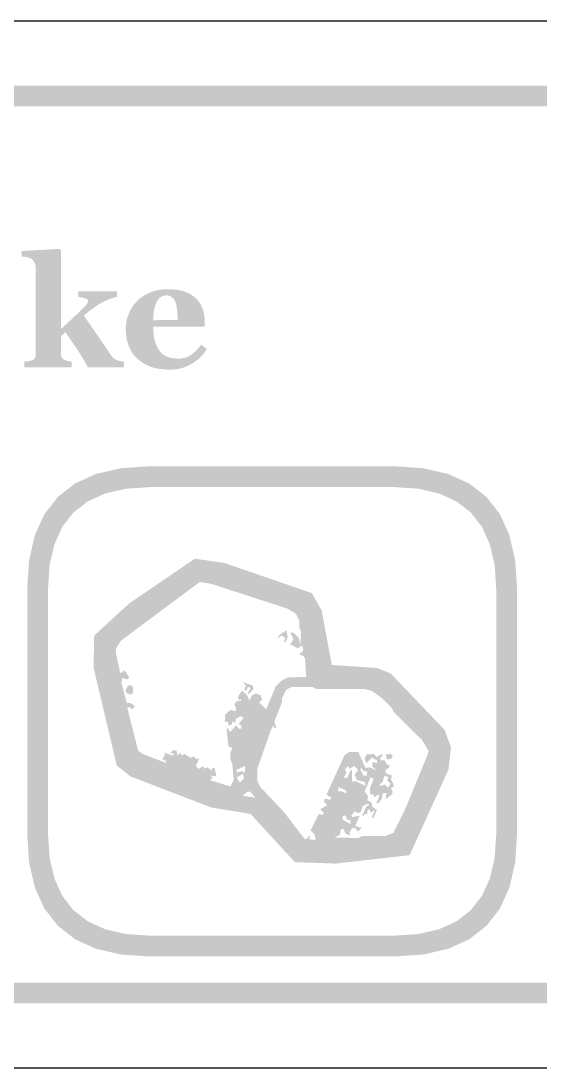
# Model space of a CAD drawing. Header units: millimetres. Extents: x 6 to 297, y 55 to 451.
# Drawn here: x 177.58 to 187.54, y 293.16 to 313.24 of the extents above; entities that cross this region are included whole.
import ezdxf

# ---------------------------------------------------------------- set-up
doc = ezdxf.new("R2010")
doc.units = ezdxf.units.MM
doc.layers.add('CUT', color=1, linetype='Continuous')
doc.layers.add('RASTER', color=7, linetype='Continuous')

msp = doc.modelspace()

# ---------------------------------------------------------------- hatches: boundary and pattern name
at = {"layer": 'RASTER'}
h = msp.add_hatch(color=7, dxfattribs=at)
h.paths.add_polyline_path([(141.2, 309.8), (141.234, 310.316), (141.337, 310.763), (141.509, 311.141), (141.75, 311.45), (142.059, 311.691), (142.438, 311.863), (142.884, 311.966), (143.4, 312), (200.6, 312), (201.116, 311.966), (201.563, 311.863), (201.941, 311.691), (202.25, 311.45), (202.491, 311.141), (202.663, 310.763), (202.766, 310.316), (202.8, 309.8), (202.8, 296.6), (202.766, 296.084), (202.663, 295.638), (202.491, 295.259), (202.25, 294.95), (201.941, 294.709), (201.563, 294.537), (201.116, 294.434), (200.6, 294.4), (143.4, 294.4), (142.884, 294.434), (142.438, 294.537), (142.059, 294.709), (141.75, 294.95), (141.509, 295.259), (141.337, 295.638), (141.234, 296.084), (141.2, 296.6)])
h.paths.add_polyline_path([(141.6, 309.8), (141.6, 296.6), (141.628, 296.178), (141.712, 295.813), (141.853, 295.503), (142.05, 295.25), (142.303, 295.053), (142.613, 294.912), (142.978, 294.828), (143.4, 294.8), (200.6, 294.8), (201.022, 294.828), (201.388, 294.912), (201.697, 295.053), (201.95, 295.25), (202.147, 295.503), (202.288, 295.813), (202.372, 296.178), (202.4, 296.6), (202.4, 309.8), (202.372, 310.222), (202.288, 310.588), (202.147, 310.897), (201.95, 311.15), (201.697, 311.347), (201.388, 311.488), (201.022, 311.572), (200.6, 311.6), (143.4, 311.6), (142.978, 311.572), (142.613, 311.488), (142.303, 311.347), (142.05, 311.15), (141.853, 310.897), (141.712, 310.588), (141.628, 310.222), (141.6, 309.8)], flags=0)
msp.add_hatch(color=7, dxfattribs=at).paths.add_polyline_path([(179.556, 306.6), (178.866, 306.6), (178.835, 306.655), (178.804, 306.708), (178.774, 306.759), (178.745, 306.807), (178.716, 306.854), (178.688, 306.898), (178.66, 306.94), (178.634, 306.98), (178.607, 307.019), (178.582, 307.057), (178.556, 307.094), (178.531, 307.13), (178.506, 307.166), (178.482, 307.201), (178.458, 307.236), (178.434, 307.269), (178.346, 307.195), (178.346, 306.875), (178.347, 306.863), (178.347, 306.85), (178.349, 306.839), (178.35, 306.827), (178.352, 306.817), (178.355, 306.807), (178.358, 306.798), (178.362, 306.789), (178.366, 306.781), (178.371, 306.773), (178.377, 306.766), (178.384, 306.76), (178.392, 306.754), (178.401, 306.748), (178.411, 306.743), (178.421, 306.739), (178.428, 306.736), (178.435, 306.733), (178.442, 306.731), (178.45, 306.728), (178.458, 306.726), (178.466, 306.723), (178.474, 306.721), (178.483, 306.719), (178.491, 306.717), (178.5, 306.715), (178.509, 306.713), (178.518, 306.711), (178.527, 306.71), (178.535, 306.709), (178.544, 306.708), (178.553, 306.707), (178.553, 306.6), (177.646, 306.6), (177.646, 306.707), (177.655, 306.708), (177.665, 306.709), (177.674, 306.709), (177.683, 306.71), (177.692, 306.711), (177.701, 306.713), (177.71, 306.714), (177.719, 306.715), (177.729, 306.716), (177.737, 306.718), (177.746, 306.719), (177.754, 306.721), (177.762, 306.723), (177.769, 306.725), (177.777, 306.727), (177.784, 306.729), (177.795, 306.733), (177.805, 306.738), (177.815, 306.743), (177.823, 306.749), (177.831, 306.756), (177.837, 306.763), (177.843, 306.771), (177.848, 306.779), (177.852, 306.787), (177.855, 306.797), (177.858, 306.807), (177.86, 306.818), (177.862, 306.829), (177.863, 306.841), (177.864, 306.853), (177.865, 306.867), (177.865, 308.5), (177.864, 308.512), (177.863, 308.524), (177.862, 308.537), (177.859, 308.549), (177.856, 308.562), (177.853, 308.574), (177.848, 308.587), (177.843, 308.6), (177.838, 308.613), (177.831, 308.625), (177.825, 308.636), (177.817, 308.646), (177.809, 308.655), (177.8, 308.664), (177.791, 308.672), (177.781, 308.679), (177.774, 308.683), (177.765, 308.687), (177.756, 308.691), (177.746, 308.695), (177.735, 308.698), (177.724, 308.702), (177.711, 308.705), (177.698, 308.708), (177.684, 308.711), (177.67, 308.713), (177.657, 308.715), (177.644, 308.717), (177.632, 308.719), (177.62, 308.721), (177.608, 308.722), (177.596, 308.723), (177.596, 308.829), (178.324, 308.868), (178.346, 308.844), (178.346, 307.332), (178.374, 307.357), (178.402, 307.383), (178.432, 307.409), (178.462, 307.437), (178.493, 307.465), (178.524, 307.495), (178.557, 307.525), (178.59, 307.557), (178.623, 307.588), (178.655, 307.618), (178.684, 307.646), (178.712, 307.673), (178.739, 307.699), (178.764, 307.723), (178.787, 307.746), (178.808, 307.767), (178.819, 307.78), (178.829, 307.791), (178.838, 307.801), (178.845, 307.811), (178.851, 307.82), (178.856, 307.829), (178.859, 307.836), (178.861, 307.843), (178.863, 307.849), (178.864, 307.855), (178.864, 307.859), (178.865, 307.864), (178.866, 307.867), (178.866, 307.87), (178.866, 307.873), (178.866, 307.874), (178.866, 307.881), (178.864, 307.887), (178.86, 307.893), (178.855, 307.899), (178.848, 307.904), (178.84, 307.909), (178.831, 307.914), (178.82, 307.918), (178.808, 307.923), (178.794, 307.927), (178.779, 307.931), (178.763, 307.935), (178.745, 307.939), (178.725, 307.942), (178.704, 307.946), (178.682, 307.949), (178.682, 308.053), (179.426, 308.053), (179.426, 307.952), (179.39, 307.942), (179.357, 307.932), (179.326, 307.922), (179.297, 307.912), (179.27, 307.903), (179.245, 307.893), (179.223, 307.884), (179.203, 307.875), (179.183, 307.866), (179.163, 307.856), (179.143, 307.845), (179.122, 307.833), (179.101, 307.821), (179.079, 307.808), (179.057, 307.794), (179.035, 307.779), (179.02, 307.769), (179.005, 307.759), (178.99, 307.749), (178.976, 307.739), (178.961, 307.728), (178.947, 307.718), (178.933, 307.707), (178.918, 307.696), (178.904, 307.685), (178.889, 307.674), (178.874, 307.661), (178.858, 307.648), (178.841, 307.634), (178.824, 307.62), (178.807, 307.605), (178.789, 307.589), (178.824, 307.537), (178.859, 307.487), (178.893, 307.437), (178.927, 307.388), (178.96, 307.341), (178.992, 307.294), (179.023, 307.248), (179.054, 307.204), (179.085, 307.159), (179.115, 307.114), (179.147, 307.068), (179.178, 307.021), (179.211, 306.974), (179.243, 306.926), (179.276, 306.878), (179.309, 306.829), (179.321, 306.812), (179.333, 306.797), (179.346, 306.783), (179.36, 306.771), (179.374, 306.76), (179.389, 306.751), (179.405, 306.743), (179.422, 306.736), (179.438, 306.731), (179.455, 306.726), (179.472, 306.721), (179.489, 306.717), (179.506, 306.714), (179.523, 306.711), (179.54, 306.709), (179.556, 306.707)])
h = msp.add_hatch(color=7, dxfattribs=at)
h.paths.add_polyline_path([(181.147, 306.95), (181.134, 306.929), (181.12, 306.909), (181.106, 306.889), (181.091, 306.869), (181.075, 306.849), (181.058, 306.83), (181.041, 306.811), (181.023, 306.793), (181.005, 306.774), (180.986, 306.757), (180.966, 306.74), (180.946, 306.724), (180.925, 306.708), (180.904, 306.694), (180.881, 306.679), (180.859, 306.666), (180.834, 306.652), (180.809, 306.64), (180.785, 306.628), (180.76, 306.617), (180.735, 306.607), (180.71, 306.598), (180.685, 306.589), (180.66, 306.582), (180.635, 306.575), (180.608, 306.569), (180.581, 306.564), (180.552, 306.56), (180.523, 306.557), (180.493, 306.555), (180.462, 306.554), (180.429, 306.553), (180.376, 306.554), (180.325, 306.557), (180.275, 306.562), (180.227, 306.569), (180.182, 306.577), (180.138, 306.588), (180.095, 306.6), (180.055, 306.615), (180.017, 306.631), (179.98, 306.648), (179.945, 306.667), (179.911, 306.687), (179.88, 306.708), (179.85, 306.731), (179.822, 306.755), (179.795, 306.78), (179.77, 306.807), (179.747, 306.835), (179.726, 306.863), (179.706, 306.894), (179.687, 306.925), (179.671, 306.957), (179.656, 306.991), (179.642, 307.026), (179.63, 307.061), (179.62, 307.098), (179.611, 307.135), (179.604, 307.173), (179.599, 307.212), (179.595, 307.251), (179.592, 307.291), (179.592, 307.332), (179.592, 307.37), (179.595, 307.406), (179.599, 307.443), (179.605, 307.479), (179.613, 307.514), (179.622, 307.55), (179.634, 307.584), (179.646, 307.619), (179.661, 307.653), (179.677, 307.685), (179.694, 307.717), (179.713, 307.748), (179.733, 307.778), (179.755, 307.807), (179.778, 307.835), (179.802, 307.863), (179.828, 307.888), (179.856, 307.912), (179.885, 307.935), (179.915, 307.957), (179.947, 307.977), (179.981, 307.996), (180.017, 308.014), (180.054, 308.031), (180.092, 308.046), (180.132, 308.059), (180.172, 308.07), (180.214, 308.079), (180.257, 308.087), (180.301, 308.092), (180.347, 308.095), (180.393, 308.096), (180.443, 308.095), (180.491, 308.092), (180.536, 308.089), (180.58, 308.083), (180.621, 308.076), (180.659, 308.068), (180.696, 308.057), (180.73, 308.046), (180.762, 308.033), (180.793, 308.019), (180.822, 308.003), (180.85, 307.986), (180.877, 307.969), (180.902, 307.95), (180.926, 307.929), (180.948, 307.908), (180.968, 307.887), (180.987, 307.864), (181.004, 307.841), (181.02, 307.817), (181.035, 307.792), (181.048, 307.766), (181.059, 307.739), (181.07, 307.711), (181.079, 307.683), (181.086, 307.654), (181.093, 307.624), (181.098, 307.595), (181.102, 307.565), (181.105, 307.535), (181.107, 307.504), (181.108, 307.473), (181.108, 307.378), (180.117, 307.378), (180.119, 307.305), (180.125, 307.237), (180.134, 307.173), (180.146, 307.113), (180.163, 307.059), (180.183, 307.008), (180.206, 306.962), (180.233, 306.921), (180.264, 306.884), (180.3, 306.852), (180.339, 306.825), (180.383, 306.803), (180.431, 306.786), (180.483, 306.774), (180.54, 306.767), (180.601, 306.764), (180.635, 306.765), (180.668, 306.769), (180.7, 306.775), (180.732, 306.783), (180.762, 306.794), (180.792, 306.806), (180.82, 306.822), (180.848, 306.84), (180.875, 306.859), (180.901, 306.88), (180.926, 306.902), (180.95, 306.925), (180.973, 306.95), (180.995, 306.975), (181.016, 307.002), (181.036, 307.031)])
h.paths.add_polyline_path([(180.588, 307.507), (180.588, 307.529), (180.587, 307.551), (180.586, 307.573), (180.585, 307.596), (180.584, 307.618), (180.583, 307.641), (180.581, 307.664), (180.579, 307.687), (180.576, 307.709), (180.574, 307.731), (180.57, 307.751), (180.567, 307.771), (180.563, 307.789), (180.558, 307.806), (180.553, 307.823), (180.548, 307.838), (180.542, 307.854), (180.535, 307.87), (180.527, 307.885), (180.519, 307.898), (180.51, 307.911), (180.5, 307.922), (180.49, 307.932), (180.48, 307.942), (180.469, 307.95), (180.457, 307.957), (180.444, 307.963), (180.431, 307.968), (180.417, 307.972), (180.402, 307.975), (180.387, 307.976), (180.371, 307.977), (180.343, 307.975), (180.317, 307.97), (180.293, 307.961), (180.269, 307.948), (180.248, 307.932), (180.227, 307.913), (180.208, 307.889), (180.191, 307.863), (180.175, 307.832), (180.161, 307.797), (180.149, 307.758), (180.139, 307.715), (180.13, 307.668), (180.124, 307.616), (180.12, 307.561), (180.117, 307.501)], flags=0)
h = msp.add_hatch(color=7, dxfattribs=at)
h.paths.add_polyline_path([(177.7, 302.35), (177.737, 302.901), (177.847, 303.378), (178.03, 303.782), (178.288, 304.112), (178.618, 304.37), (179.022, 304.553), (179.499, 304.663), (180.05, 304.7), (184.75, 304.7), (185.301, 304.663), (185.778, 304.553), (186.182, 304.37), (186.513, 304.113), (186.77, 303.782), (186.953, 303.378), (187.063, 302.901), (187.1, 302.35), (187.1, 297.65), (187.063, 297.099), (186.953, 296.622), (186.77, 296.218), (186.513, 295.887), (186.182, 295.63), (185.778, 295.447), (185.301, 295.337), (184.75, 295.3), (180.05, 295.3), (179.499, 295.337), (179.022, 295.447), (178.618, 295.63), (178.288, 295.888), (178.03, 296.218), (177.847, 296.622), (177.737, 297.099), (177.7, 297.65)])
h.paths.add_polyline_path([(178.1, 302.35), (178.1, 297.65), (178.13, 297.193), (178.222, 296.797), (178.374, 296.462), (178.588, 296.188), (178.862, 295.974), (179.197, 295.822), (179.593, 295.73), (180.05, 295.7), (184.75, 295.7), (185.207, 295.73), (185.603, 295.822), (185.938, 295.974), (186.213, 296.188), (186.426, 296.462), (186.578, 296.797), (186.67, 297.193), (186.7, 297.65), (186.7, 302.35), (186.67, 302.807), (186.578, 303.203), (186.426, 303.538), (186.213, 303.813), (185.938, 304.026), (185.603, 304.178), (185.207, 304.27), (184.75, 304.3), (180.05, 304.3), (179.593, 304.27), (179.197, 304.178), (178.862, 304.026), (178.587, 303.813), (178.374, 303.538), (178.222, 303.203), (178.13, 302.807), (178.1, 302.35)], flags=0)
h = msp.add_hatch(color=7, dxfattribs=at)
h.paths.add_polyline_path([(180.916, 302.928), (181.48, 302.847), (183.16, 302.269), (183.35, 301.937), (183.545, 300.889), (184.41, 300.833), (184.675, 300.726), (185.708, 299.648), (185.831, 299.313), (185.784, 298.888), (185.04, 297.243), (183.622, 297.081), (182.836, 297.109), (181.985, 298.034), (181.235, 298.156), (179.687, 298.75), (179.419, 298.96), (178.973, 300.841), (178.986, 301.454), (179.657, 302.069)])
h.paths.add_polyline_path([(180.994, 302.593), (179.856, 301.818), (179.303, 301.311), (179.294, 300.876), (179.705, 299.143), (179.847, 299.031), (181.319, 298.467), (182.146, 298.332), (182.981, 297.424), (183.609, 297.401), (184.823, 297.54), (185.471, 298.973), (185.505, 299.273), (185.43, 299.474), (184.491, 300.455), (184.338, 300.517), (183.276, 300.586), (183.045, 301.825), (182.942, 302.006), (181.405, 302.535), (180.994, 302.593)], flags=0)
h = msp.add_hatch(color=7, dxfattribs=at)
h.paths.add_polyline_path([(181.024, 302.691), (181.087, 302.702), (181.6, 302.555), (182.809, 302.152), (183.004, 302.053), (183.139, 301.786), (183.311, 300.639), (184.312, 300.613), (184.47, 300.551), (184.763, 300.294), (184.887, 300.125), (185.422, 299.598), (185.532, 299.451), (185.595, 299.33), (185.595, 299.11), (184.873, 297.45), (184.605, 297.388), (183.726, 297.351), (183.652, 297.314), (182.993, 297.314), (182.725, 297.56), (182.674, 297.655), (182.505, 297.816), (182.454, 297.912), (181.977, 298.461), (181.919, 298.461), (181.867, 298.403), (181.673, 298.304), (181.453, 298.341), (179.914, 298.927), (179.72, 299.026), (179.646, 299.099), (179.547, 299.367), (179.327, 300.466), (179.218, 300.833), (179.181, 301.236), (179.28, 301.43), (179.39, 301.54), (180.709, 302.53)])
h.paths.add_polyline_path([(181.013, 302.482), (179.5, 301.357), (179.401, 301.199), (179.401, 301.126), (179.485, 300.734), (179.573, 300.785), (179.657, 300.65), (179.621, 300.613), (179.522, 300.639), (179.511, 300.54), (179.61, 300.162), (179.683, 300.162), (179.767, 300.1), (179.72, 300.037), (179.646, 300.089), (179.621, 300.063), (179.83, 299.246), (179.914, 299.184), (180.365, 299.011), (180.365, 299.048), (180.291, 299.085), (180.343, 299.158), (180.328, 299.209), (180.5, 299.147), (180.511, 299.195), (180.438, 299.195), (180.5, 299.257), (180.563, 299.246), (180.585, 299.158), (180.636, 299.209), (180.658, 299.158), (180.72, 299.184), (180.83, 299.11), (180.892, 299.136), (180.951, 299.085), (181.002, 299.099), (180.94, 298.964), (180.966, 298.916), (181.002, 298.901), (181.076, 298.953), (181.098, 298.901), (181.16, 298.927), (181.244, 298.865), (181.244, 298.916), (181.296, 298.916), (181.332, 298.755), (181.208, 298.769), (181.259, 298.733), (181.208, 298.681), (181.6, 298.56), (181.662, 298.681), (181.636, 299), (181.6, 299.074), (181.6, 299.22), (181.636, 299.293), (181.563, 299.33), (181.526, 299.66), (181.552, 299.686), (181.589, 299.598), (181.71, 299.733), (181.757, 299.671), (181.809, 299.671), (181.809, 299.722), (181.757, 299.759), (181.856, 299.88), (181.794, 299.906), (181.699, 299.854), (181.699, 299.781), (181.636, 299.807), (181.625, 299.744), (181.563, 299.733), (181.552, 299.796), (181.49, 299.807), (181.501, 299.942), (181.6, 300.026), (181.699, 300.001), (181.71, 300.063), (181.673, 300.136), (181.721, 300.199), (181.794, 300.199), (181.809, 300.235), (181.757, 300.221), (181.746, 300.283), (181.82, 300.393), (181.904, 300.331), (181.966, 300.21), (182.014, 300.309), (182.087, 300.345), (182.175, 300.309), (182.212, 300.221), (182.15, 300.173), (182.285, 300.037), (182.468, 300.477), (182.578, 300.587), (182.699, 300.65), (183.055, 300.661), (183.029, 301.016), (183.004, 301.064), (182.919, 301.089), (182.993, 301.163), (182.993, 301.236), (182.967, 301.262), (182.894, 301.21), (182.747, 301.284), (182.809, 301.383), (182.747, 301.518), (182.82, 301.503), (182.908, 301.408), (182.945, 301.284), (182.956, 301.529), (182.919, 301.602), (182.919, 301.749), (182.857, 301.87), (182.699, 301.969), (181.233, 302.445)], flags=0)
h.paths.add_polyline_path([(182.674, 301.555), (182.699, 301.419), (182.652, 301.32), (182.626, 301.346), (182.652, 301.408), (182.589, 301.456), (182.49, 301.394), (182.542, 301.467)], flags=0)
h.paths.add_polyline_path([(181.831, 300.565), (182.029, 300.492), (182.04, 300.43), (181.955, 300.331), (181.93, 300.356), (181.992, 300.455), (181.93, 300.466), (181.919, 300.404), (181.867, 300.404), (181.893, 300.503)], flags=0)
h.paths.add_polyline_path([(179.632, 300.492), (179.694, 300.503), (179.731, 300.466), (179.731, 300.356), (179.694, 300.32), (179.61, 300.345), (179.584, 300.393)], flags=0)
h.paths.add_polyline_path([(182.773, 300.466), (182.674, 300.419), (182.589, 300.246), (182.589, 300.173), (182.443, 299.807), (182.479, 299.697), (182.454, 299.671), (182.417, 299.722), (182.369, 299.623), (182.113, 298.89), (182.113, 298.67), (182.175, 298.549), (182.637, 298.058), (183.018, 297.56), (183.055, 297.545), (183.128, 297.633), (183.113, 297.545), (183.212, 297.534), (183.238, 297.545), (183.212, 297.644), (183.139, 297.717), (183.297, 298.036), (183.359, 298.011), (183.396, 298.047), (183.322, 298.121), (183.458, 298.205), (183.396, 298.267), (183.407, 298.33), (183.506, 298.304), (183.542, 298.341), (183.443, 298.403), (183.788, 299.158), (183.872, 299.22), (184.055, 299.22), (184.191, 298.916), (184.275, 298.927), (184.411, 298.865), (184.323, 298.938), (184.323, 299.026), (184.411, 299.011), (184.411, 299.063), (184.312, 299.11), (184.202, 299), (184.176, 299.099), (184.213, 299.173), (184.349, 299.184), (184.411, 299.121), (184.495, 299.184), (184.521, 299.158), (184.47, 299.099), (184.484, 299.063), (184.557, 299.063), (184.594, 298.989), (184.667, 298.953), (184.568, 298.854), (184.594, 298.806), (184.704, 298.769), (184.678, 298.707), (184.741, 298.571), (184.678, 298.524), (184.715, 298.45), (184.689, 298.403), (184.579, 298.315), (184.594, 298.44), (184.521, 298.425), (184.506, 298.33), (184.448, 298.242), (184.396, 298.242), (184.459, 298.377), (184.433, 298.403), (184.36, 298.352), (184.338, 298.403), (184.275, 298.414), (184.275, 298.524), (184.349, 298.707), (184.286, 298.733), (184.176, 298.461), (184.239, 298.377), (184.228, 298.293), (184.301, 298.256), (184.323, 298.168), (184.411, 298.11), (184.338, 297.948), (184.312, 297.974), (184.374, 298.11), (184.286, 298.058), (184.275, 298.121), (184.228, 298.095), (184.228, 298.022), (184.176, 298.036), (184.154, 297.985), (184.129, 298.011), (184.213, 298.183), (184.264, 298.205), (184.239, 298.231), (184.14, 298.183), (184.103, 298.073), (184.055, 298.047), (183.982, 298.084), (183.92, 298), (183.945, 297.974), (184.081, 298), (183.993, 297.802), (184.118, 297.765), (184.044, 297.692), (183.993, 297.765), (183.934, 297.765), (183.883, 297.67), (183.898, 297.619), (183.81, 297.655), (183.762, 297.754), (183.715, 297.728), (183.7, 297.633), (183.59, 297.582), (184.055, 297.571), (184.129, 297.608), (184.568, 297.608), (184.726, 297.67), (184.935, 298.084), (185.375, 299.147), (185.4, 299.246), (185.276, 299.451), (184.741, 299.979), (184.689, 300.074), (184.506, 300.257), (184.312, 300.393), (184.165, 300.43), (183.249, 300.43), (183.176, 300.466)], flags=0)
h.paths.add_polyline_path([(184.579, 299.173), (184.678, 299.184), (184.715, 299.147), (184.689, 299.099), (184.605, 299.074)], flags=0)
h.paths.add_polyline_path([(181.882, 298.953), (181.721, 298.879), (181.721, 298.828), (181.82, 298.854), (181.882, 298.828)], flags=0)
h.paths.add_polyline_path([(183.861, 298.953), (183.799, 298.89), (183.824, 298.828), (183.773, 298.718), (183.846, 298.733), (183.898, 298.865), (183.934, 298.879), (183.934, 298.659), (184.008, 298.659), (184.191, 298.571), (184.176, 298.645), (184.03, 298.681), (183.982, 298.78), (184.044, 298.865), (184.03, 298.901), (183.971, 298.953), (183.883, 298.901)], flags=0)
h.paths.add_polyline_path([(184.118, 298.916), (184.092, 298.89), (184.154, 298.769), (184.213, 298.769), (184.228, 298.843), (184.14, 298.865)], flags=0)
h.paths.add_polyline_path([(181.845, 298.806), (181.721, 298.733), (181.783, 298.634), (181.856, 298.707)], flags=0)
h.paths.add_polyline_path([(184.557, 298.769), (184.521, 298.645), (184.459, 298.597), (184.47, 298.571), (184.568, 298.597), (184.631, 298.535), (184.667, 298.623), (184.605, 298.67), (184.631, 298.733)], flags=0)
h.paths.add_polyline_path([(183.678, 298.549), (183.663, 298.461), (183.715, 298.476), (183.824, 298.425), (183.824, 298.476)], flags=0)
h.paths.add_polyline_path([(183.799, 298.011), (183.751, 297.985), (183.751, 297.926), (183.898, 297.838), (183.898, 297.926), (183.846, 297.912)], flags=0)

# ---------------------------------------------------------------- linework, layer by layer
at = {"layer": 'CUT'}
for points in [[(142.999, 313.24), (201.001, 313.24)], [(201.001, 293.16), (142.999, 293.16)]]:
    msp.add_lwpolyline(points, dxfattribs=at)

doc.saveas('drawing.dxf')
